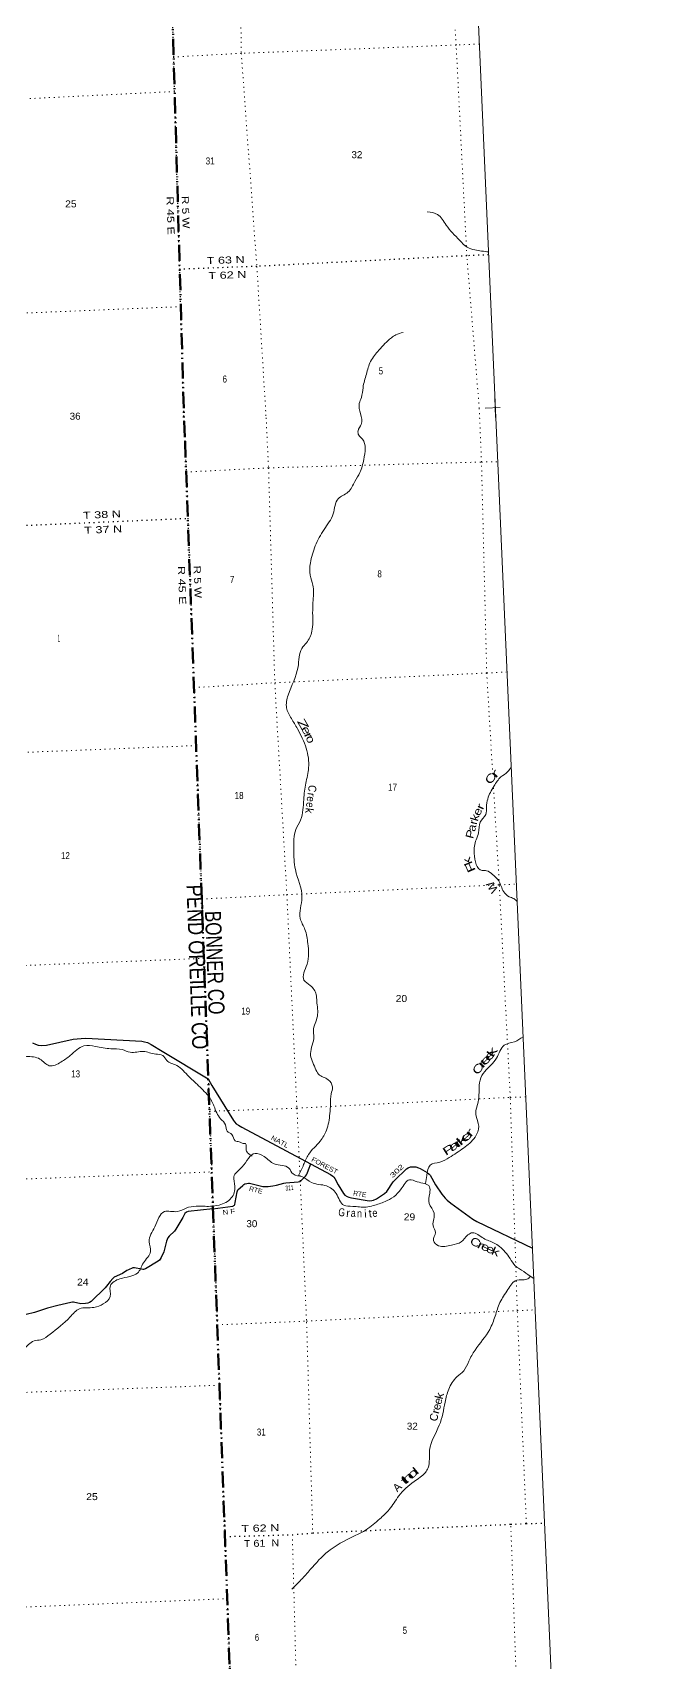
# Model space of a CAD drawing. Header units: feet. Extents: x 727543 to 978287, y 379550 to 572970.
# Drawn here: x 962426 to 978042, y 449565 to 490295 of the extents above; entities that cross this region are included whole.
import ezdxf
from ezdxf.enums import TextEntityAlignment as Align

# ---------------------------------------------------------------- set-up
doc = ezdxf.new("R2010")
doc.units = ezdxf.units.FT
doc.header["$LTSCALE"] = 80
doc.linetypes.add('DASH_DOUBLE_DOT', pattern=[9.2, 5, -1.2, 0.3, -1.2, 0.3, -1.2])
doc.linetypes.add('DOTTED', pattern=[1.5, 0.3, -1.2])
for name, color, linetype, lineweight in [('10', 7, 'DASH_DOUBLE_DOT', 70), ('29', 7, 'Continuous', 25), ('39', 7, 'Continuous', 13), ('4', 7, 'Continuous', 13), ('6', 7, 'DOTTED', 25), ('7', 7, 'DOTTED', 13)]:
    doc.layers.add(name, color=color, linetype=linetype, lineweight=lineweight)
for name, color, linetype in [('12', 7, 'Continuous'), ('30', 7, 'Continuous'), ('41', 7, 'Continuous')]:
    doc.layers.add(name, color=color, linetype=linetype)

msp = doc.modelspace()

# ---------------------------------------------------------------- linework, layer by layer
at = {"layer": '10'}
for points in [[(964451.09, 526603.76), (964454.26, 526576.86), (965643.63, 500441.07), (966212.63, 480581.29)], [(966212.63, 480581.29), (966235.66, 480077.02), (967893.66, 434579.43)]]:
    msp.add_lwpolyline(points, dxfattribs=at)
at = {"layer": '29'}
for points in [[(962422.73, 465050.58), (962497.43, 465014.76), (962568.04, 464993.98), (962642.8, 464985.66), (962772.48, 464994.39), (963443.45, 465138.75), (963643.79, 465160.22), (963760.43, 465161.95), (965156.5, 465088.12), (965226.26, 465077.1), (965296.87, 465056.32), (965390.48, 465005.72), (965661.3, 464842.05), (966816.24, 464145.13)], [(966816.24, 464145.13), (966903.01, 463986.15), (967444.23, 463104.4), (967468.17, 463072.47), (967516.84, 463027.43), (967572.81, 462987.25), (967652.18, 462940.04), (969872.48, 461756.46), (969928.06, 461714.8), (969955.21, 461688.29), (969979.55, 461659.07), (970065.69, 461498.52), (970193.24, 461281.77), (970231.43, 461245.76), (970284.97, 461211.67), (970333.64, 461189.76), (970394.56, 461171.78), (970838.5, 461103.6), (970903.08, 461104.54), (970949.32, 461114.28), (971022.25, 461150.74), (971219.44, 461279.85), (971280.34, 461335.05), (971438.46, 461574.46), (971477.25, 461615.7), (971771.85, 461897.07), (971812.38, 461923.12), (971871.63, 461945.77), (971939.77, 461953.08), (972003.04, 461948.21), (972068.93, 461927.12), (972110.11, 461906.81), (972287.76, 461809.42), (972337.48, 461763.59), (972358.33, 461740.03), (972495.48, 461501.7), (972656.07, 461270.3), (972735.53, 461164.19), (972786.64, 461113.06), (972877.27, 461039.74), (973427.91, 460640.42), (973528.87, 460583.49), (974916.54, 459918.91)], [(966934.37, 460903.62), (967430.44, 460969.25), (967446.23, 460973.68), (967459.62, 460979.76), (967470.57, 460989.5), (967477.87, 461005.33), (967488.75, 461061.1), (967536.68, 461328.66), (967543.57, 461352.29), (967558.17, 461371.77), (967676.73, 461487.15), (967702.98, 461507.52), (967734.61, 461523.34), (967779.63, 461536.73), (967825.8, 461540.75), (967850.2, 461539.17), (967879.41, 461534.3), (968149.53, 461468.56), (968183.3, 461462.43), (968244.44, 461458.82), (968317.44, 461462.47), (968431.3, 461476.14), (968523.08, 461491.07), (968709.24, 461539.17), (968755.47, 461546.11), (969065.43, 461574.9), (969102.27, 461583.6), (969129.04, 461600.03), (969183.19, 461649.3), (969248.28, 461714.47), (969273.83, 461751.6), (969292.01, 461784.04), (969324.1, 461874.66), (969376.18, 462021.02)], [(966934.37, 460903.62), (966313.64, 460835.81), (966275.02, 460817.14), (966232.86, 460784.65), (966177.91, 460682.05), (966009.2, 460393.22), (965971.86, 460342.58), (965835.28, 460214.96), (965805.68, 460172.95), (965768.93, 460091.82), (965709.28, 459825.95), (965641.61, 459682.54), (965612.54, 459640.98), (965596.96, 459618.12), (965562.13, 459591.24), (965243.91, 459404.08), (965196.79, 459387.13), (965177.46, 459387.46), (965150.46, 459389.54), (964976.32, 459425.71), (964951.09, 459426.94), (964934.48, 459422.79), (964825.05, 459378.12), (964784.95, 459360.44), (964675.29, 459284.26), (964465.2, 459190.31), (964427.75, 459163.04), (964362.11, 459084), (964275.12, 458963.55), (964238.7, 458922.61), (963894.04, 458581.19), (963848.5, 458556.55), (963804.74, 458539.63), (963750.74, 458531.32), (963634.23, 458528.89), (963451.69, 458564.57), (963420.54, 458566.65), (963377.8, 458560.17), (963058.93, 458482.85)], [(963058.93, 458482.85), (962795.22, 458418.91), (962646.15, 458365.35), (962477.12, 458307.07), (962261.5, 458259.23)]]:
    msp.add_lwpolyline(points, dxfattribs=at)
at = {"layer": '39'}
for points in [[(972291.52, 485816.11), (972547.69, 485750.63), (972762.06, 485486.8), (973097.18, 485104.82), (973289.39, 484929.12), (973478.57, 484866.71), (973819.39, 484812.53)], [(970620.57, 480774.7), (970590.49, 481026.13), (970642.54, 481176.34), (970684.3, 481421.28), (970768.41, 481761.31), (970873.92, 482075.97), (971082.06, 482360.8), (971392.51, 482668.45), (971504.7, 482742.36), (971688.38, 482803.27)], [(970620.57, 480774.7), (970640.54, 480503.25), (970559.19, 480343.48), (970578.59, 480233.01), (970668.1, 480135.98), (970702.38, 479627.26), (970608.72, 479300.84), (970481.74, 479080.19), (970306.73, 478806.65), (970065.64, 478647.44), (969939.99, 478270.92), (969709.94, 477879.35), (969490.94, 477468.04), (969369.71, 477041.1), (969364.13, 476733.01), (969432.42, 476487.14), (969437.89, 476116.79), (969425.39, 475784.08), (969406.36, 475333.6), (969268.52, 475043.58), (969155.76, 474906.63), (969060.46, 474444.46), (968813.02, 473738.16), (968773.63, 473418.36), (968893.21, 473156.68), (969045.15, 472894.5), (969264.23, 472410.69), (969325.79, 471923.51), (969255.28, 471535.41), (969203.69, 471132), (969121.07, 470615.74), (969006.96, 470379.49), (968953.54, 469886.89), (968993.97, 469376.43), (969158.39, 468681.46), (969114.48, 468158.93), (969232.9, 467878.97), (969306.08, 467530.04), (969284.27, 467010.58), (969207.99, 466616.13), (969366.09, 466479.8), (969514.19, 466255.91), (969530.13, 466090.6), (969544.05, 465712.56), (969444.05, 465349.39), (969454.81, 465208.14), (969372, 464780.98), (969488.31, 464417.89), (969574.56, 464261.97), (969811.42, 464127.32), (969919.08, 463946.09), (969889.02, 463770.51), (969870.95, 463512.46), (969855.77, 463278.85), (969768.35, 462863.63), (969613.32, 462595.07), (969322.09, 462257.32), (969200.68, 462004.53), (969070.67, 461730.99)], [(954322.64, 472498.06), (954584.57, 472431.43), (954811.53, 472249.74), (955026.01, 471947.98), (955211.76, 471782.58), (955323.18, 471862.76), (955454.3, 472039.05), (955887.58, 472025.06), (956259.96, 471888.7), (956496.72, 471756.08), (956660.87, 471705.09), (956784.68, 471609.67), (956994.83, 471441.36), (957077.14, 471240.71), (957190.29, 471071.88), (957418.31, 470953.02), (957536.25, 470853.27), (957847.26, 470817.31), (958119.28, 470666.1), (958319.83, 470529.74), (958504.81, 470380.5), (958834.35, 469954.56), (958984.47, 469730.77), (959076.3, 469627.76), (959123.55, 469484.18), (959082.43, 469285.8), (959164.65, 469257.28), (959214.98, 469134.09), (959373.17, 468995.74), (959636.92, 468805.66), (959703.48, 468596.16), (959846.3, 468355.82), (960055.78, 468116.61), (960157.69, 468014.08), (960251.72, 467864.6), (960401.65, 467857.5), (960516.91, 467729.27), (960607.58, 467607.99), (960648.58, 467255.52), (960671.72, 467066.25), (960789.19, 466976.6), (960811.76, 466714.4), (960866.59, 466411.19), (961012.78, 466185.19), (961110.46, 466001.45), (961188.25, 465853.24), (961117.65, 465594.74), (961036.39, 465518), (961165.96, 465301.35), (961390.61, 465040.57), (961528.25, 464951.88), (961727.36, 464845.83), (962271.58, 464709.48), (962610.34, 464642.42), (962842.59, 464477.18), (963133.43, 464567.85), (963366.17, 464732.73), (963710.61, 464971.74), (963996.17, 464960.9), (964383.15, 464900.17), (964665.15, 464879.03), (964868.49, 464811.67), (965196.98, 464833.23), (965503.38, 464766.67), (965680.79, 464734.53), (965777.79, 464607.47), (966030.4, 464481.67), (966330.65, 464204.2), (966541.96, 464011.65), (966677.86, 463874.27), (966827.03, 463713.22), (966959.86, 463470.39), (967122.66, 463149.99), (967249.05, 463000.02), (967293.04, 462840.08), (967404.07, 462758.23), (967486.29, 462602.12), (967592.71, 462574.74), (967663.12, 462539.58), (967750.52, 462529.52), (967764.54, 462362.1), (967818.71, 462285.67), (967912.34, 462217.95)], [(974386.63, 471944.95), (974305.51, 471826.17), (974131.95, 471692.43), (973958.67, 471467.57), (973800.27, 471142.15), (973767.42, 470940.11), (973750.03, 470752.98), (973611.33, 470566.2), (973573.57, 470297.1), (973508.93, 470125.97), (973464.74, 469779.61), (973658.75, 469355.38), (973774.2, 469350.69), (973915.87, 469262.19), (974075.31, 469097.57), (974199.4, 468825.98), (974336.75, 468700.82), (974450.18, 468653.51), (974534.05, 468583.85)], [(974682.93, 465201.25), (974466.42, 465077.87), (974209.97, 464986.8), (974021.12, 464664), (973729.41, 464336.35), (973608.67, 464111.94), (973571.2, 463624.14), (973505.87, 463254.51), (973576.37, 462962.16), (973485.98, 462694.63), (973195.8, 462419.71), (972841.18, 462182.25), (972606.14, 462065.86), (972363.04, 461991.61), (972278.12, 461736.49), (972247.4, 461530.49)], [(974950.05, 459158.6), (974803.51, 459259.32), (974594.61, 459401.36), (974487.9, 459477.34), (974359.87, 459661.66), (974097.18, 459957.1), (973963.57, 460045.98), (973693.1, 460164.86), (973419.64, 460303.86), (973306.98, 460249.94), (973137.54, 460071.84), (972894.53, 459995.58), (972569.88, 459978.25), (972444.34, 460110.04), (972493.53, 460308.8), (972434.75, 460482.21), (972455.12, 460649.23), (972458.48, 460791.15), (972339.86, 461032.63), (972351.97, 461288.37), (972346.21, 461452.13), (972037.03, 461577.29), (971846.76, 461625.02), (971637.27, 461396.43), (971233.85, 461079.71), (970941.37, 460980.87), (970761.79, 460943.24), (970426.73, 460962.68), (970205.15, 460988.69), (970013.15, 461285.43), (969771.78, 461472.51), (969393.53, 461562.01), (969168.68, 461699.25), (968936.82, 461771.35), (968832.99, 461914.29), (968465.89, 462024.56), (968212.71, 462205.02), (967988.53, 462285.58), (967663, 461946.21), (967454.28, 461701.45), (967481.75, 461463.78), (967392.51, 461172), (967089.56, 460995.7), (966868.74, 460963.02), (966514.79, 460966.58), (966264.39, 460918.32), (966046.07, 460833.1), (965720.74, 460829.91), (965483.87, 460454.22), (965337.96, 460078.76), (965373.88, 459833.39), (965195.41, 459547.53), (965047.78, 459293.5), (964855.67, 459209.51), (964605.75, 459151.15), (964369.37, 458977.99), (964363.88, 458710.42), (964192.91, 458522.12), (963960.47, 458436.23), (963600.28, 458401.02), (963363.31, 458197.46), (962864.13, 457768.89), (962634.18, 457630.47), (962461.87, 457598.04), (962204.93, 457389.49), (961753.96, 457052.3), (961549.76, 456882.69), (961293.59, 456828.08), (960995.64, 456844.41), (960882.97, 456833.03), (960777.42, 456927.28), (960653.51, 456897.14), (960548.15, 457029.88), (960414.45, 457078.25), (960326.76, 457307.01), (960269.33, 457622.25), (960165.5, 457850.25), (960045.25, 457913.43), (959562.5, 458074.96), (959311.91, 458073.27)], [(974870.9, 459212.07), (974774.79, 459140.51), (974525.15, 459118.62), (974303.94, 458881.37), (974107.03, 458558.19), (973985.62, 458220.34), (973849.89, 457885.87), (973484.21, 457370.44), (973327.74, 457089.67), (973201.52, 456852.85), (973032.76, 456703.14), (972825.28, 456389.58), (972737.39, 456069.52), (972590.9, 455493.54), (972349.61, 454870.57), (972309.93, 454429.25), (972242.69, 454312.67), (971960.29, 454086.71), (971579.25, 453724.47), (971338.54, 453387.08), (971105.04, 453153.3), (970760.21, 452879.85), (970215.6, 452599), (969817.37, 452343.29), (969366.11, 451884.58), (969141.54, 451633), (968904.19, 451394.99)]]:
    msp.add_spline(points, degree=3, dxfattribs=at)
at = {"layer": '4'}
for p, q in [((973975.42, 481172.29), (973997.76, 480672.79)), ((973975.42, 481172.29), (973997.76, 480672.79)), ((973975.42, 481172.29), (973997.76, 480672.79)), ((974113.94, 480928.23), (973736.84, 480911.36)), ((974113.94, 480928.23), (973736.84, 480911.36)), ((974113.94, 480928.23), (973736.84, 480911.36))]:
    msp.add_line(p, q, dxfattribs=at)
msp.add_lwpolyline([(969937.84, 572954.67), (978041.59, 388968.11), (947496.78, 387643.8), (916945.33, 386361.5), (886396.97, 385118.33), (855846.95, 383920.08), (825295.31, 382766.75), (794742.09, 381652.54), (764187.38, 380580.36), (733631.22, 379550.22), (727552.54, 563611.91)], dxfattribs=at)
msp.add_lwpolyline([(969937.84, 572954.67), (978041.59, 388968.11), (947496.78, 387643.8), (916945.33, 386361.5), (886396.97, 385118.33), (855846.95, 383920.08), (825295.31, 382766.75), (794742.09, 381652.54), (764187.38, 380580.36), (733631.22, 379550.22), (727552.54, 563611.91)], dxfattribs=at)
at = {"layer": '6'}
for points in [[(966212.63, 480581.29), (966129.97, 483444.88), (966100.95, 484339.06), (965975.98, 488822.84), (965952.86, 489688.11), (965825.05, 494134.99), (965801.93, 495011.22), (965666.17, 499542.1), (965642.49, 500470.98), (965445.33, 504815.75), (965406.39, 505634.71), (965201.9, 510137.49), (965162.96, 510975.31), (964959.69, 515455.58), (964927.53, 516176.97), (964710.18, 520783.43), (964680.97, 521518.98), (964476.5, 526114.31), (964451.09, 526603.76)], [(973823.21, 484741.87), (973278.54, 484717.96), (968030.78, 484452.02), (966099.77, 484381.37)], [(966212.63, 480581.29), (966263.14, 479313.13), (966305.64, 478156.71), (966459.79, 473926.67), (966512.63, 472476.61), (966652.37, 468641.85), (966706.39, 467159.47), (966845.67, 463337.5), (966900.87, 461822.84), (967040.14, 458001.19), (967095.16, 456491.31), (967232.96, 452709.88), (967289.55, 451157.05), (967409.75, 447858.65), (967485.64, 445776.02), (967603.43, 442543.79), (967800.7, 437177.08), (967861.05, 435474.23), (967893.66, 434579.43)], [(952624.63, 477556.33), (954339.68, 477628.55), (955632.23, 477697.6), (959657.6, 477859.03), (960954.38, 477924.22), (966305.64, 478156.71)], [(967232.96, 452709.88), (968918.35, 452756.56), (969427.7, 452800.82), (974376.32, 453017.94), (974765.71, 453034.27), (975219.25, 453046.25)]]:
    msp.add_lwpolyline(points, dxfattribs=at)
at = {"layer": '7'}
for points in [[(966081.6, 526670.41), (966244.76, 521598.75), (966484.77, 516255.05), (966782.56, 511036.98), (967064.93, 505704.04), (967226.63, 500487.22), (967574.21, 495100.48), (967641.34, 489778.13), (968030.78, 484452.02), (968262.07, 480670.93)], [(973589.13, 480904.83), (973278.54, 484717.96), (973011.28, 489984.74), (972710.45, 495322.93), (972514.9, 500617.24), (972333.9, 505948.66), (972111.07, 511264.02), (971847.76, 516518.82), (971845.27, 516573.37)], [(973591.17, 490009.66), (973011.28, 489984.74), (967641.34, 489778.13), (965952.91, 489686.39)], [(965975.97, 488823.08), (960471, 488554.87), (955137.46, 488349.89), (949815.19, 488119.08), (944504.25, 487907.02), (943216.6, 487845.87)], [(943443.74, 482522.17), (944747.08, 482552.04), (950067.86, 482770.63), (955369.73, 483004.57), (960720.84, 483224.51), (966118.4, 483446.1)], [(968262.07, 480670.93), (968322.82, 479417.86), (968479.64, 474032.29), (968781.1, 468750.75), (969032.53, 463416.23), (969274.54, 458067.08), (969427.7, 452800.82)], [(973919.27, 471877.01), (973776.05, 474290.11), (973644.78, 479563.47), (973589.13, 480904.83)], [(966263.14, 479313.11), (968322.82, 479417.86), (973644.78, 479563.47), (974051.11, 479567.4)], [(966459.79, 473926.67), (968480.98, 474046.53), (973776.05, 474290.11), (974282.39, 474316.46)], [(945854.12, 471638.85), (949279.98, 471792.5), (954603.58, 471988.82), (959909.5, 472216.7), (966512.63, 472476.61)], [(974765.71, 453034.27), (974539.06, 458357.82), (974364.77, 463685.86), (974090.2, 468997.02), (973941.57, 471501.33)], [(966652.37, 468641.85), (968781.1, 468750.75), (974090.2, 468997.02), (974516, 469012.58)], [(966706.39, 467159.47), (960133.84, 466899.13), (954804.86, 466688.38), (949519.88, 466487.81), (944202.53, 466245.21), (944138.23, 466245.25)], [(966845.67, 463337.5), (969032.53, 463416.23), (974364.77, 463685.86), (974750.07, 463698.37)], [(944365.67, 460914.64), (944428.98, 460883.18), (949699.65, 461129.65), (955050.04, 461357.61), (960350.49, 461573.09), (966900.87, 461822.84)], [(967040.14, 458001.19), (969269.25, 458093.16), (974539.06, 458357.82), (974984.54, 458374.88)], [(967095.16, 456491.31), (960585.11, 456251.94), (955283.03, 456028.29), (949938.01, 455814.76), (944640.73, 455561.83), (944594.07, 455561.57)], [(975117.04, 434896.14), (974979.51, 437470.99), (974731.07, 442827.94), (974549.09, 448147.51), (974376.32, 453017.94)], [(968918.35, 452756.56), (969047.13, 447875.96), (969419.57, 442589.66), (969669.84, 437236.85), (969787.87, 434662.26)], [(944822.41, 450209.93), (944857.48, 450204.54), (950169.94, 450465.14), (955492.29, 450730.25), (960817.61, 450890.2), (967289.55, 451157.05)]]:
    msp.add_lwpolyline(points, dxfattribs=at)

# ---------------------------------------------------------------- texts
at = {"layer": '12'}
for s, width, p in [('PEND OREILLE CO', 0.85, (966270.78, 468994.56)), ('BONNER CO', 0.8, (966733.4, 468340.49))]:
    msp.add_text(s, height=400, rotation=272.087, dxfattribs=dict(at, width=width)).set_placement(p)
at = {"layer": '30'}
for s, rotation, width, p in [('NATL', 331.939, 1.15, (968579.65, 462525.95)), ('FOREST', 331.939, 1.1, (969697.72, 461929.29)), ('302', 43.684, 1.5, (971571.22, 461802.25)), ('311', 5.307, 0.6, (968850.46, 461364.4)), ('RTE', 346.322, 1.05, (967990.99, 461312.19)), ('N F', 7.536, 1.2, (967339.2, 460766.8))]:
    msp.add_text(s, height=120, rotation=rotation, dxfattribs=dict(at, width=width)).set_placement(p, align=Align.CENTER)
msp.add_text('RTE', height=120, rotation=351.269, dxfattribs=at).set_placement((970595.13, 461211.8), align=Align.CENTER)
at = {"layer": '41'}
for s, rotation, width, p in [('Z', 299.988, 1.8, (969101.56, 472956.81)), ('e', 297.722, 1.4, (969178.49, 472812.72)), ('r', 295.101, 1.5, (969234.4, 472693.35)), ('o', 291.444, 1.25, (969281.36, 472597.89)), ('C', 55.191, 1.45, (973953.62, 471600.45)), ('r', 49.55, 2.05, (974056.57, 471716.4)), ('C', 260.177, 0.9, (969319.63, 471419.05)), ('e', 262.715, 0.9, (969266.11, 471005.21)), ('e', 262.715, 0.9, (969282.88, 471151.03)), ('e', 68.383, 1.25, (973637.49, 470790.05)), ('r', 65.998, 1.45, (973706.95, 470914.74)), ('a', 76.536, 1.15, (973499.7, 470399.44)), ('k', 73.532, 1.25, (973575.58, 470651.05)), ('r', 77.035, 1.15, (973534.31, 470540.11)), ('P', 75.349, 1.25, (973460.62, 470242.7)), ('k', 112.554, 1.45, (973387.76, 469619.64)), ('F', 113.392, 1.6, (973453.66, 469475)), ('W', 121.498, 1.15, (973995.43, 468990.01)), ('e', 46.6, 1.95, (973821.36, 464561.45)), ('e', 46.6, 1.95, (973921.98, 464669.72)), ('k', 56.236, 1.8, (973992.27, 464764.78)), ('C', 55.583, 1.45, (973638.29, 464344.89)), ('r', 51.066, 2, (973732.23, 464467.01)), ('k', 41.194, 2.1, (973222.2, 462554.03)), ('e', 40.993, 1.85, (973328.22, 462632.72)), ('r', 50.905, 2, (973427.39, 462743.4)), ('P', 32.264, 1.65, (972873.9, 462297.5)), ('a', 37.264, 1.8, (973010.35, 462396.36)), ('r', 38.346, 1.95, (973121.4, 462473.47)), ('G', 353.4, 0.8, (970140.95, 460715.04)), ('a', 358.553, 0.85, (970438.91, 460696.58)), ('n', 0.548, 0.85, (970597.01, 460685.08)), ('e', 5.31, 0.85, (970989.59, 460700.57)), ('C', 331.933, 1.3, (973445.31, 459979.57)), ('r', 331.962, 1.6, (973578.82, 459908.49)), ('e', 334.527, 1.35, (973701.16, 459859.72)), ('e', 337.022, 1.3, (973831.99, 459799.39)), ('k', 337.554, 1.45, (973961.95, 459737.46)), ('k', 75.192, 1.2, (972690.28, 456204.35)), ('r', 75.697, 1.2, (972589.99, 455813.81)), ('e', 75.764, 1.05, (972620.42, 455931.17)), ('e', 75.764, 1.05, (972655.38, 456071.58)), ('t', 42.21, 1.9, (971783.73, 454036.32)), ('h', 42.21, 2, (971867.73, 454112.52)), ('o', 42.21, 1.9, (971982.36, 454211.22)), ('l', 39.801, 1.6, (972067.52, 454278.53))]:
    msp.add_text(s, height=200, rotation=rotation, dxfattribs=dict(at, width=width)).set_placement(p, align=Align.CENTER)
for s, rotation, p in [('r', 261.638, (969297.28, 471264.97)), ('k', 262.709, (969244.06, 470863.58)), ('r', 355.256, (970303.08, 460698.19)), ('i', 4.378, (970752.08, 460677.28)), ('t', 5.553, (970873.17, 460687.78)), ('C', 75.697, (972552.65, 455667.34)), ('A', 43.838, (971606.53, 453871.87))]:
    msp.add_text(s, height=200, rotation=rotation, dxfattribs=at).set_placement(p, align=Align.CENTER)
at = {"layer": '6'}
for s, rotation, width, p in [('R 45 E', 271.641, 1.35, (965787.87, 485720.14)), ('R 5 W', 271.641, 1.25, (966164.39, 485804.26)), ('T 63 N', 2.095, 1.35, (967254.91, 484523.69)), ('T 62 N', 2.095, 1.35, (967297.64, 484149.55)), ('T 38 N', 2.488, 1.35, (964161.89, 478163.04)), ('T 37 N', 2.488, 1.35, (964193.34, 477789.68)), ('R 5 W', 272.087, 1.25, (966463.51, 476565.64)), ('R 45 E', 272.087, 1.35, (966074.65, 476479.96)), ('T 62 N', 1.587, 1.35, (968121.05, 452834.52)), ('T 61  N', 1.587, 1.15, (968149.9, 452456.4))]:
    msp.add_text(s, height=175, rotation=rotation, dxfattribs=dict(at, width=width)).set_placement(p, align=Align.CENTER)
at = {"layer": '7'}
for s, width, p in [('31', 0.85, (966864.18, 486999.97)), ('32', 1.05, (970532.31, 487156.67)), ('25', 1.1, (963382.85, 485927.47)), ('5', 0.85, (971131.8, 481753.78)), ('6', 0.85, (967228.46, 481550.97)), ('36', 1.05, (963489.3, 480621.49)), ('7', 0.85, (967414.12, 476541)), ('8', 0.85, (971099.21, 476680.59)), ('1', 0.4, (963080.86, 475073.01)), ('18', 0.85, (967587.65, 471144.07)), ('17', 0.85, (971421.75, 471350)), ('12', 0.85, (963246.18, 469639.97)), ('20', 1.1, (971644.07, 466068.93)), ('19', 0.85, (967752.72, 465754.84)), ('13', 0.85, (963501.98, 464186.27)), ('29', 1.1, (971845.74, 460612.12)), ('30', 1.05, (967906.08, 460442.02)), ('24', 1.1, (963681.56, 458983.2)), ('31', 0.85, (968141.36, 455234.32)), ('32', 1.05, (971915.89, 455381.04)), ('25', 1.1, (963910.65, 453621.06)), ('6', 0.85, (968033.62, 450103.12)), ('5', 0.85, (971730.33, 450280.01))]:
    msp.add_text(s, height=175, dxfattribs=dict(at, width=width)).set_placement(p, align=Align.CENTER)

doc.saveas('drawing.dxf')
